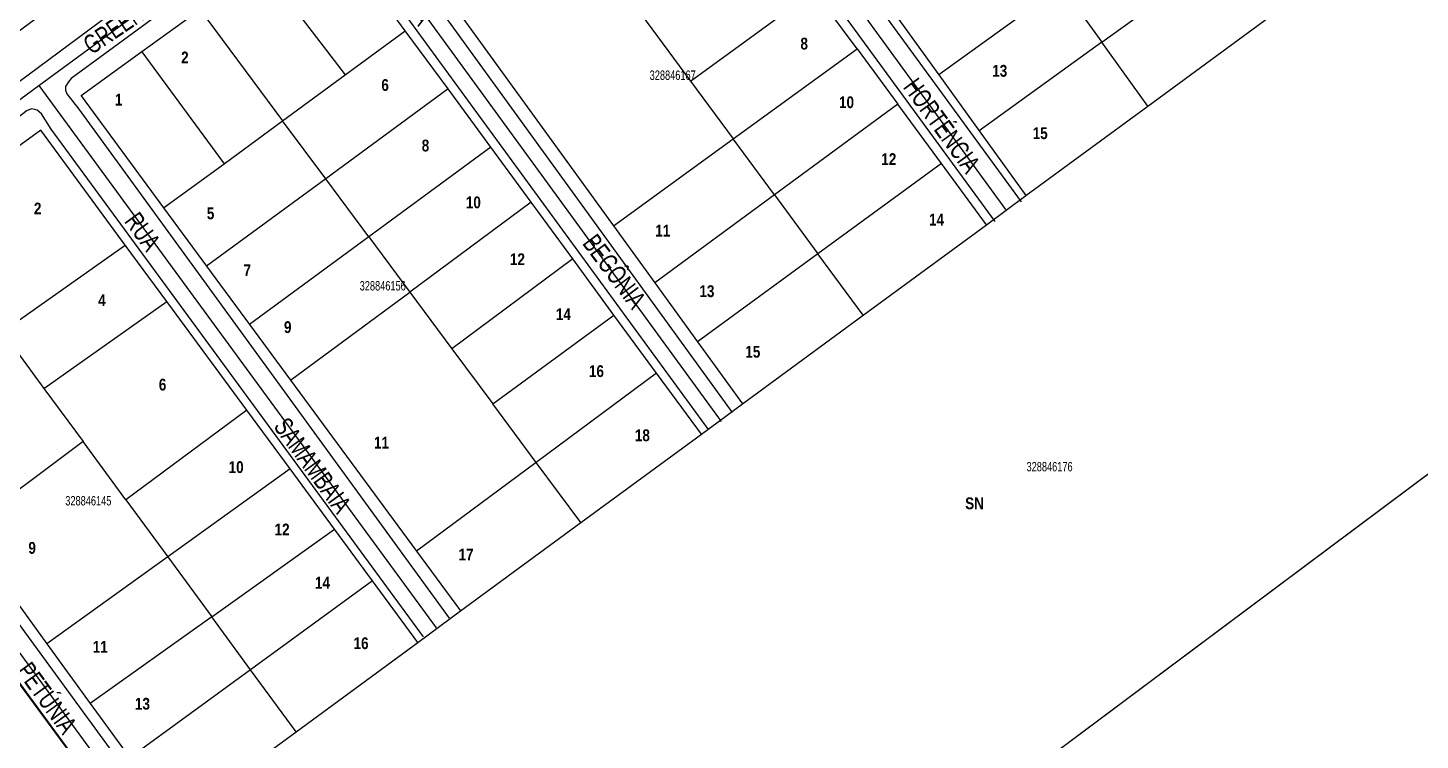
# Model space of a CAD drawing. Extents: x 204381 to 207261, y 4847713 to 4851061.
# Drawn here: x 206016.9 to 206312.7, y 4848837.5 to 4848988.8 of the extents above; entities that cross this region are included whole.
import ezdxf
from ezdxf.enums import TextEntityAlignment as Align

# ---------------------------------------------------------------- set-up
doc = ezdxf.new("R2010")
doc.units = 0
doc.header["$LTSCALE"] = 1.5
doc.header["$MEASUREMENT"] = 0
for name, color, linetype in [('CD-MALHA-LOTES', 40, 'CONTINUOUS'), ('CD_TXT_QUADRA', 7, 'CONTINUOUS'), ('RU-QUADRAS', 210, 'CONTINUOUS'), ('SV-EIXO-RUA-PAV', 20, 'CONTINUOUS'), ('SV-RUA-PAVIM-S-GUIA-C-GUIA', 7, 'CONTINUOUS'), ('SV-TXT-RUA-PAV-S-GUIA-C-GUIA', 7, 'CONTINUOUS'), ('Th_NmrPort', 7, 'CONTINUOUS')]:
    doc.layers.add(name, color=color, linetype=linetype)
doc.styles.add('ARIAL', font='ARIAL.TTF')
doc.styles.get("Standard").update_dxf_attribs({"font": 'swisscbo.ttf'})

msp = doc.modelspace()

# ---------------------------------------------------------------- linework, layer by layer
at = {"layer": 'CD-MALHA-LOTES', "linetype": 'Continuous'}
for points in [[(206088.96, 4849019.07), (206141.34, 4848946.75)], [(206078.24, 4848717.76), (206475.42, 4849014.46)], [(206097.11, 4848988.21), (206079.88, 4849011.69)], [(206245.08, 4848985.77), (206270.95, 4849004.47)], [(206066.56, 4849002.07), (206084.34, 4848978.85)], [(206140.07, 4849001.46), (206157.71, 4848977.51)], [(206236.52, 4848997.7), (206210.42, 4848978.83)], [(206236.52, 4848997.7), (206245.08, 4848985.77)], [(206157.71, 4848977.51), (206183.98, 4848996.72)], [(206193.07, 4848984.37), (206183.98, 4848996.72)], [(206053.56, 4848992.68), (206041.17, 4848983.72)], [(206053.56, 4848992.68), (206071.05, 4848969.11)], [(206201.35, 4848991.4), (206210.42, 4848978.83)], [(206254.81, 4848972.2), (206280.67, 4848991.19)], [(206084.34, 4848978.85), (206097.11, 4848988.21)], [(206106.18, 4848975.86), (206097.11, 4848988.21)], [(206245.08, 4848985.77), (206219.02, 4848966.94)], [(206254.81, 4848972.2), (206245.08, 4848985.77)], [(206041.17, 4848983.72), (206028.24, 4848974.38)], [(206041.17, 4848983.72), (206058.6, 4848959.98)], [(206166.75, 4848965.23), (206193.07, 4848984.37)], [(206193.07, 4848984.37), (206201.71, 4848972.61)], [(206071.05, 4848969.11), (206084.34, 4848978.85)], [(206157.71, 4848977.51), (206166.75, 4848965.23)], [(206210.42, 4848978.83), (206219.02, 4848966.94)], [(206028.24, 4848974.38), (206045.78, 4848950.58)], [(206106.18, 4848975.86), (206080.2, 4848956.78)], [(206115.24, 4848963.51), (206106.18, 4848975.86)], [(206201.71, 4848972.61), (206175.5, 4848953.35)], [(206210.98, 4848960.01), (206201.71, 4848972.61)], [(206228.94, 4848953.2), (206254.81, 4848972.2)], [(206058.6, 4848959.98), (206071.05, 4848969.11)], [(206080.2, 4848956.78), (206071.05, 4848969.11)], [(206019.66, 4848967.14), (205993.86, 4848948.35)], [(206037.64, 4848942.71), (206019.66, 4848967.14)], [(206141.34, 4848946.75), (206166.75, 4848965.23)], [(206175.5, 4848953.35), (206166.75, 4848965.23)], [(206219.02, 4848966.94), (206228.94, 4848953.2)], [(206115.24, 4848963.51), (206089.35, 4848944.45)], [(206123.85, 4848951.79), (206115.24, 4848963.51)], [(206045.78, 4848950.58), (206058.6, 4848959.98)], [(206210.98, 4848960.01), (206184.72, 4848940.83)], [(206220.53, 4848947.02), (206210.98, 4848960.01)], [(206080.2, 4848956.78), (206054.9, 4848938.2)], [(206089.35, 4848944.45), (206080.2, 4848956.78)], [(206175.5, 4848953.35), (206150.08, 4848934.67)], [(206175.5, 4848953.35), (206184.72, 4848940.83)], [(206220.53, 4848947.02), (206228.94, 4848953.2)], [(206045.78, 4848950.58), (206054.9, 4848938.2)], [(206123.85, 4848951.79), (206098.05, 4848932.73)], [(206132.66, 4848939.78), (206123.85, 4848951.79)], [(206141.34, 4848946.75), (206150.08, 4848934.67)], [(206194.34, 4848927.78), (206220.53, 4848947.02)], [(206089.35, 4848944.45), (206064.03, 4848925.8)], [(206089.35, 4848944.45), (206098.05, 4848932.73)], [(206011.56, 4848924.25), (206037.64, 4848942.71)], [(206046.48, 4848930.69), (206037.64, 4848942.71)], [(206184.72, 4848940.83), (206159.15, 4848922.15)], [(206194.34, 4848927.78), (206184.72, 4848940.83)], [(206054.9, 4848938.2), (206064.03, 4848925.8)], [(206132.66, 4848939.78), (206106.99, 4848920.68)], [(206141.43, 4848927.84), (206132.66, 4848939.78)], [(206072.71, 4848914.02), (206098.05, 4848932.73)], [(206098.05, 4848932.73), (206106.99, 4848920.68)], [(206150.08, 4848934.67), (206159.15, 4848922.15)], [(206020.36, 4848912.26), (206046.48, 4848930.69)], [(206063.46, 4848907.63), (206046.48, 4848930.69)], [(206115.69, 4848908.96), (206141.43, 4848927.84)], [(206150.47, 4848915.52), (206141.43, 4848927.84)], [(206168.71, 4848908.95), (206194.34, 4848927.78)], [(206011.56, 4848924.25), (206020.36, 4848912.26)], [(206064.03, 4848925.8), (206072.71, 4848914.02)], [(206040.64, 4848814.9), (205961.41, 4848922.44)], [(206106.99, 4848920.68), (206115.69, 4848908.96)], [(206159.15, 4848922.15), (206168.71, 4848908.95)], [(206150.47, 4848915.52), (206124.9, 4848896.55)], [(206159.99, 4848902.55), (206150.47, 4848915.52)], [(206020.36, 4848912.26), (206028.65, 4848900.97)], [(206072.71, 4848914.02), (206099.48, 4848877.69)], [(206124.9, 4848896.55), (206115.69, 4848908.96)], [(206159.99, 4848902.55), (206168.71, 4848908.95)], [(206063.46, 4848907.63), (206037.74, 4848888.59)], [(206072.64, 4848895.16), (206063.46, 4848907.63)], [(206134.39, 4848883.75), (206159.99, 4848902.55)], [(206028.65, 4848900.97), (206003.46, 4848882.17)], [(206037.74, 4848888.59), (206028.65, 4848900.97)], [(206124.9, 4848896.55), (206099.48, 4848877.69)], [(206134.39, 4848883.75), (206124.9, 4848896.55)], [(206072.64, 4848895.16), (206046.65, 4848876.46)], [(206082.06, 4848882.35), (206072.64, 4848895.16)], [(206037.74, 4848888.59), (206046.65, 4848876.46)], [(206003.46, 4848882.17), (206020.99, 4848857.99)], [(206055.99, 4848863.75), (206082.06, 4848882.35)], [(206090.11, 4848871.41), (206082.06, 4848882.35)], [(206108.84, 4848864.99), (206134.39, 4848883.75)], [(206046.65, 4848876.46), (206020.99, 4848857.99)], [(206046.65, 4848876.46), (206055.99, 4848863.75)], [(206099.48, 4848877.69), (206108.84, 4848864.99)], [(206090.11, 4848871.41), (206064.24, 4848852.51)], [(206099.75, 4848858.31), (206090.11, 4848871.41)], [(206099.75, 4848858.31), (206108.84, 4848864.99)], [(206055.99, 4848863.75), (206030.18, 4848845.32)], [(206064.24, 4848852.51), (206055.99, 4848863.75)], [(206020.99, 4848857.99), (206030.18, 4848845.32)], [(206073.92, 4848839.33), (206099.75, 4848858.31)], [(206064.24, 4848852.51), (206038.57, 4848833.75)], [(206073.92, 4848839.33), (206064.24, 4848852.51)], [(206030.18, 4848845.32), (206038.57, 4848833.75)], [(206048.21, 4848820.45), (206073.92, 4848839.33)]]:
    msp.add_lwpolyline(points, dxfattribs=at)
at = {"layer": 'RU-QUADRAS', "color": 6, "linetype": 'Continuous', "const_width": 0.18}
for points in [[(206078.24, 4848717.76), (206475.42, 4849014.46), (206417.81, 4849091.91), (206419.44, 4849093.11), (206404.99, 4849112.03), (206362.52, 4849169.9), (206544.01, 4849307.07), (206619.63, 4849365.27), (206627.96, 4849358.57), (206740.48, 4849440.55), (207019.3, 4849112), (207042.89, 4849083.24), (206955.47, 4849014.03), (206652.76, 4848779.96), (206598.07, 4848862.99), (206198.17, 4848557.67), (206165.15, 4848596.22), (206110.41, 4848671.74)], [(206019.4, 4848799.29), (206417.81, 4849091.91), (206475.42, 4849014.46), (206078.24, 4848717.76)], [(206028.24, 4848974.38), (206079.88, 4849011.69), (206159.99, 4848902.55), (206108.84, 4848864.99)], [(205968.73, 4848930.06), (206019.66, 4848967.14), (206099.75, 4848858.31), (206048.21, 4848820.45)], [(205941.88, 4848906.26), (205942.29, 4848912.07), (205955.38, 4848922.44), (205957.25, 4848919.95), (205961.41, 4848922.44), (206040.64, 4848814.9), (206019.4, 4848799.29)]]:
    msp.add_lwpolyline(points, close=True, dxfattribs=at)
for points in [[(206164.33, 4849042.65), (206172.01, 4849054.64), (206174.42, 4849061.73, 0.061597), (206174.18, 4849082.01), (206200.36, 4849100.91), (206280.67, 4848991.19), (206228.94, 4848953.2)], [(206088.96, 4849019.07), (206114.18, 4849037.14), (206120.42, 4849034.02), (206128.59, 4849031.62, 0.036986), (206143, 4849032.1, 0.045712), (206155.49, 4849035.46), (206220.53, 4848947.02), (206168.71, 4848908.95)]]:
    msp.add_lwpolyline(points, format="xyb", close=True, dxfattribs=at)
at = {"layer": 'SV-EIXO-RUA-PAV', "flags": 128}
for points in [[(205865.34, 4849060.54), (205950.16, 4848944.76), (205959.21, 4848932.41), (206043.62, 4848817.19)], [(205865.34, 4849060.54), (205950.16, 4848944.76), (205959.21, 4848932.41), (206043.62, 4848817.19)], [(205926.56, 4848908.42), (205959.21, 4848932.41), (206019.28, 4848976.58), (206079.77, 4849021.04), (206110.13, 4849043.36), (206117.27, 4849044.89)], [(205926.56, 4848908.42), (205959.21, 4848932.41), (206019.28, 4848976.58), (206079.77, 4849021.04), (206110.13, 4849043.36), (206117.27, 4849044.89)], [(206155.9, 4849044.59), (206224.62, 4848950.27)], [(206155.9, 4849044.59), (206224.62, 4848950.27)], [(206079.77, 4849021.04), (206164.18, 4848905.21)], [(206079.77, 4849021.04), (206164.18, 4848905.21)], [(206019.28, 4848976.58), (206103.66, 4848861.4)], [(206019.28, 4848976.58), (206103.66, 4848861.4)]]:
    msp.add_lwpolyline(points, dxfattribs=at)
at = {"layer": 'SV-RUA-PAVIM-S-GUIA-C-GUIA', "flags": 128}
msp.add_lwpolyline([(206112.77, 4849047.17), (206111.44, 4849048.5), (206110.02, 4849049.93), (206108.94, 4849051.61), (206107.66, 4849053.19), (206106.77, 4849055.13), (206105.73, 4849057.37), (206104.76, 4849055.65), (206103.35, 4849053.61), (206101.88, 4849052.28), (206099.85, 4849050.99), (206065.7, 4849025.76), (205955.95, 4848944.4), (205955.64, 4848942.75), (205959.54, 4848937.5), (205961.09, 4848937.38), (205964.05, 4848939.65), (206038.41, 4848994.74), (206104.84, 4849043.51), (206107.94, 4849045.98)], close=True, dxfattribs=at)
msp.add_lwpolyline([(206112.77, 4849047.17), (206111.44, 4849048.5), (206110.02, 4849049.93), (206108.94, 4849051.61), (206107.66, 4849053.19), (206106.77, 4849055.13), (206105.73, 4849057.37), (206104.76, 4849055.65), (206103.35, 4849053.61), (206101.88, 4849052.28), (206099.85, 4849050.99), (206065.7, 4849025.76), (205955.95, 4848944.4), (205955.64, 4848942.75), (205959.54, 4848937.5), (205961.09, 4848937.38), (205964.05, 4848939.65), (206038.41, 4848994.74), (206104.84, 4849043.51), (206107.94, 4849045.98)], close=True, dxfattribs=at)
for points in [[(206166.58, 4848907.17), (206086.29, 4849017.92), (206085.29, 4849020.51), (206085.67, 4849021.57), (206086.45, 4849022.74), (206100.46, 4849032.49), (206108.1, 4849038.05), (206111.45, 4849040.52), (206113.74, 4849041.02), (206116.29, 4849040.92), (206119, 4849040.07), (206123.01, 4849038.35), (206128.82, 4849036.62), (206134.14, 4849036.13), (206139.83, 4849036.13), (206143.91, 4849036.5), (206147.38, 4849037.75), (206149.87, 4849038.55), (206152.11, 4849038.69), (206154.12, 4849038.38), (206156.18, 4849037.66), (206157.76, 4849036.04), (206222.32, 4848947.74)], [(206166.58, 4848907.17), (206086.29, 4849017.92), (206085.29, 4849020.51), (206085.67, 4849021.57), (206086.45, 4849022.74), (206100.46, 4849032.49), (206108.1, 4849038.05), (206111.45, 4849040.52), (206113.74, 4849041.02), (206116.29, 4849040.92), (206119, 4849040.07), (206123.01, 4849038.35), (206128.82, 4849036.62), (206134.14, 4849036.13), (206139.83, 4849036.13), (206143.91, 4849036.5), (206147.38, 4849037.75), (206149.87, 4849038.55), (206152.11, 4849038.69), (206154.12, 4849038.38), (206156.18, 4849037.66), (206157.76, 4849036.04), (206222.32, 4848947.74)], [(206227.96, 4848951.85), (206177.41, 4849021.13)], [(206227.96, 4848951.85), (206177.41, 4849021.13)], [(206161.51, 4848903.49), (206080.82, 4849014.06), (206079.54, 4849015.79), (206078.38, 4849016.02), (206076.84, 4849015.44), (206074.58, 4849013.64), (206026.13, 4848978.05), (206025.55, 4848977.34), (206024.91, 4848976.37), (206024.91, 4848975.6), (206025.19, 4848974.82), (206027.76, 4848971.56), (206106.4, 4848863.44)], [(206161.51, 4848903.49), (206080.82, 4849014.06), (206079.54, 4849015.79), (206078.38, 4849016.02), (206076.84, 4849015.44), (206074.58, 4849013.64), (206026.13, 4848978.05), (206025.55, 4848977.34), (206024.91, 4848976.37), (206024.91, 4848975.6), (206025.19, 4848974.82), (206027.76, 4848971.56), (206106.4, 4848863.44)], [(206101, 4848859.49), (206021.89, 4848967.34), (206019.83, 4848970.56), (206018.93, 4848971.32), (206017.81, 4848971.62), (206016.77, 4848971.25), (206011.69, 4848967.39), (205965.76, 4848933.56), (205965.19, 4848932.09), (205965.22, 4848930.44), (205966.5, 4848928.71), (206004.69, 4848876.26), (206046.45, 4848819.14)], [(206101, 4848859.49), (206021.89, 4848967.34), (206019.83, 4848970.56), (206018.93, 4848971.32), (206017.81, 4848971.62), (206016.77, 4848971.25), (206011.69, 4848967.39), (205965.76, 4848933.56), (205965.19, 4848932.09), (205965.22, 4848930.44), (205966.5, 4848928.71), (206004.69, 4848876.26), (206046.45, 4848819.14)], [(206040.69, 4848814.85), (205958.93, 4848926.39), (205958.48, 4848927.01), (205957.99, 4848927.35), (205957.62, 4848927.43), (205956.73, 4848927.04), (205956.69, 4848926.22), (205957.09, 4848925.51), (205959.64, 4848921.75), (205957.24, 4848920.1)], [(206040.69, 4848814.85), (205958.93, 4848926.39), (205958.48, 4848927.01), (205957.99, 4848927.35), (205957.62, 4848927.43), (205956.73, 4848927.04), (205956.69, 4848926.22), (205957.09, 4848925.51), (205959.64, 4848921.75), (205957.24, 4848920.1)]]:
    msp.add_lwpolyline(points, dxfattribs=at)

# ---------------------------------------------------------------- texts
at = {"layer": 'CD_TXT_QUADRA', "color": 7, "linetype": 'Continuous', "style": 'ARIAL', "width": 0.7}
for s, p in [('328846167', (206149.01, 4848977.78)), ('328846156', (206087.42, 4848933.05)), ('328846176', (206229.06, 4848894.63)), ('328846145', (206024.89, 4848887.39))]:
    msp.add_text(s, height=2, dxfattribs=at).set_placement(p)
at = {"layer": 'SV-TXT-RUA-PAV-S-GUIA-C-GUIA', "style": 'ARIAL', "width": 0.7}
for s, rotation, p in [('RUA                                                 HORTÉNCIA', 306, (206166.55, 4849025.98)), ('RUA                                                 HORTÉNCIA', 306, (206166.55, 4849025.98)), ('RUA                                                     BEGÔNIA', 307, (206094.94, 4848995.6)), ('RUA                                                     BEGÔNIA', 307, (206094.94, 4848995.6)), ('GREEN', 34, (206030.5, 4848983.03)), ('RUA                                          SAMAMBAIA', 306, (206037.29, 4848947.72)), ('RUA                                          SAMAMBAIA', 306, (206037.29, 4848947.72)), ('RUA                                                            PETÚNIA', 306, (205971.23, 4848911.6)), ('RUA                                                            PETÚNIA', 306, (205971.23, 4848911.6))]:
    msp.add_text(s, height=4, rotation=rotation, dxfattribs=at).set_placement(p)
at = {"layer": 'Th_NmrPort', "color": 1}
for s, p in [('8', (206181.04, 4848985.49)), ('2', (206049.49, 4848982.54)), ('13', (206221.78, 4848979.71)), ('6', (206092.02, 4848976.7)), ('1', (206035.44, 4848973.58)), ('10', (206189.23, 4848973.03)), ('15', (206230.37, 4848966.46)), ('8', (206100.6, 4848963.84)), ('12', (206198.21, 4848960.95)), ('10', (206109.97, 4848951.77)), ('2', (206018.22, 4848950.46)), ('5', (206054.95, 4848949.43)), ('11', (206150.21, 4848945.76)), ('14', (206208.35, 4848948.09)), ('12', (206119.33, 4848939.69)), ('7', (206062.75, 4848937.35)), ('4', (206031.88, 4848930.98)), ('13', (206159.58, 4848932.9)), ('14', (206129.09, 4848928)), ('9', (206071.34, 4848925.27)), ('15', (206169.33, 4848920.04)), ('16', (206136.11, 4848915.92)), ('6', (206044.75, 4848913.06)), ('18', (206145.87, 4848902.29)), ('11', (206090.46, 4848900.73)), ('10', (206059.58, 4848895.53)), ('SN', (206216.03, 4848887.84)), ('12', (206069.34, 4848882.28)), ('9', (206017.05, 4848878.38)), ('17', (206108.41, 4848876.97)), ('14', (206077.92, 4848870.98)), ('11', (206030.71, 4848857.35)), ('16', (206086.12, 4848858.13)), ('13', (206039.68, 4848845.27))]:
    msp.add_text(s, height=2.5, dxfattribs=at).set_placement(p, align=Align.MIDDLE_LEFT)

doc.saveas('drawing.dxf')
